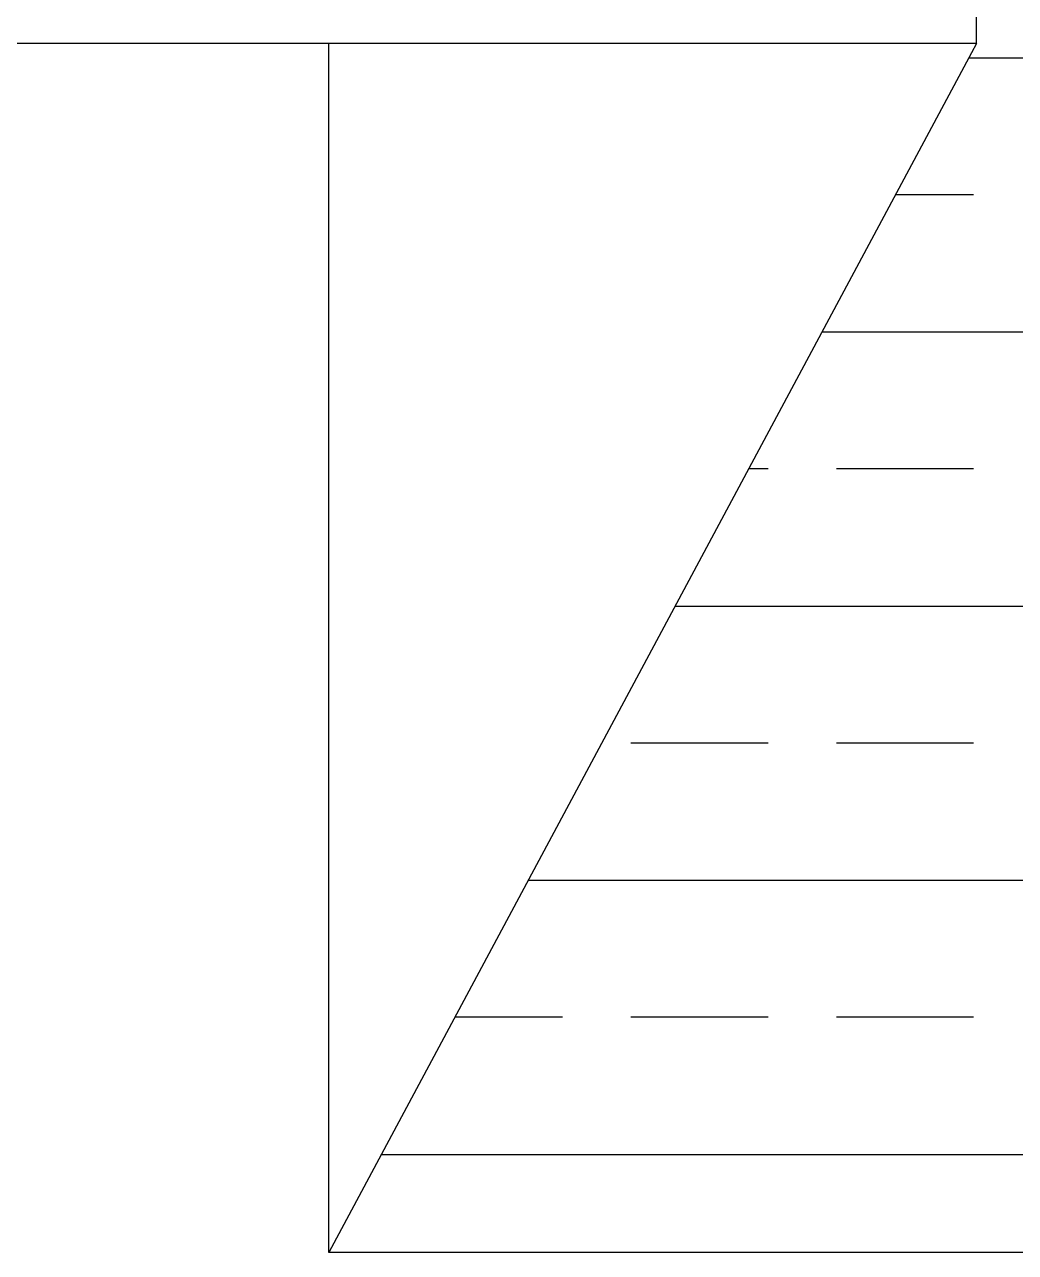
# Model space of a CAD drawing. Extents: x 12152 to 491505, y 111028 to 412681.
# Drawn here: x 81467 to 82615, y 186894 to 188316 of the extents above; entities that cross this region are included whole.
import ezdxf

# ---------------------------------------------------------------- set-up
doc = ezdxf.new("R2010")
doc.units = 0
doc.header["$LTSCALE"] = 1000
doc.header["$MEASUREMENT"] = 0
for name, color, linetype in [('GROUND', 2, 'Continuous'), ('PUB_HATCH', 8, 'Continuous'), ('图框(锁住)', 7, 'Continuous')]:
    doc.layers.add(name, color=color, linetype=linetype)

# ---------------------------------------------------------------- blocks, each defined once
blk = doc.blocks.new('EQWEWQEWQEQEQWEQWE')
at = {"layer": 'PUB_HATCH'}
h = blk.add_hatch(dxfattribs=at)
h.set_pattern_fill('ANSI33', color=256, scale=100, angle=135, style=0)
h.set_pattern_definition([(180, (-3000, 0), (-3e-14, -317.5), []), (180, (-3158.75, 158.75), (-3e-14, -317.5), [158.75, -79.375])])
h.paths.add_polyline_path([(-2192.3, 1500), (-2250, 1500), (-2250, 1400), (-3000, 0), (-1326.2, 0)])
h.paths.add_polyline_path([(-2.2, 1500), (-2192.3, 1500), (-1326.2, 0), (-668.1, 0, 0.188853)])
h.paths.add_polyline_path([(2.2, 1500), (-2.2, 1500, -0.188853), (-668.1, 0), (668.1, 0, -0.188853)])
h.paths.add_polyline_path([(2192.3, 1500), (2.2, 1500, 0.188853), (668.1, 0), (1326.2, 0)])
h.paths.add_polyline_path([(2250, 1400), (2250, 1500), (2192.3, 1500), (1326.2, 0), (3000, 0)])
at = {"layer": 'GROUND'}
for points in [[(3000, 1400), (3000, 0), (-3000, 0), (-3000, 1400)], [(-2250, 1400), (-3000, 0)]]:
    blk.add_lwpolyline(points, dxfattribs=at)
at = {"layer": '图框(锁住)', "color": 0}
blk.add_lwpolyline([(-2250, 1400), (-2250, 1500)], dxfattribs=at)

msp = doc.modelspace()

# ---------------------------------------------------------------- linework, layer by layer
at = {"layer": '图框(锁住)', "color": 0}
msp.add_lwpolyline([(82569.8, 188294.2), (51069.8, 188294.2)], dxfattribs=at)

# ---------------------------------------------------------------- block references
msp.add_blockref('EQWEWQEWQEQEQWEQWE', (84819.8, 186894.2), dxfattribs=at)

doc.saveas('drawing.dxf')
